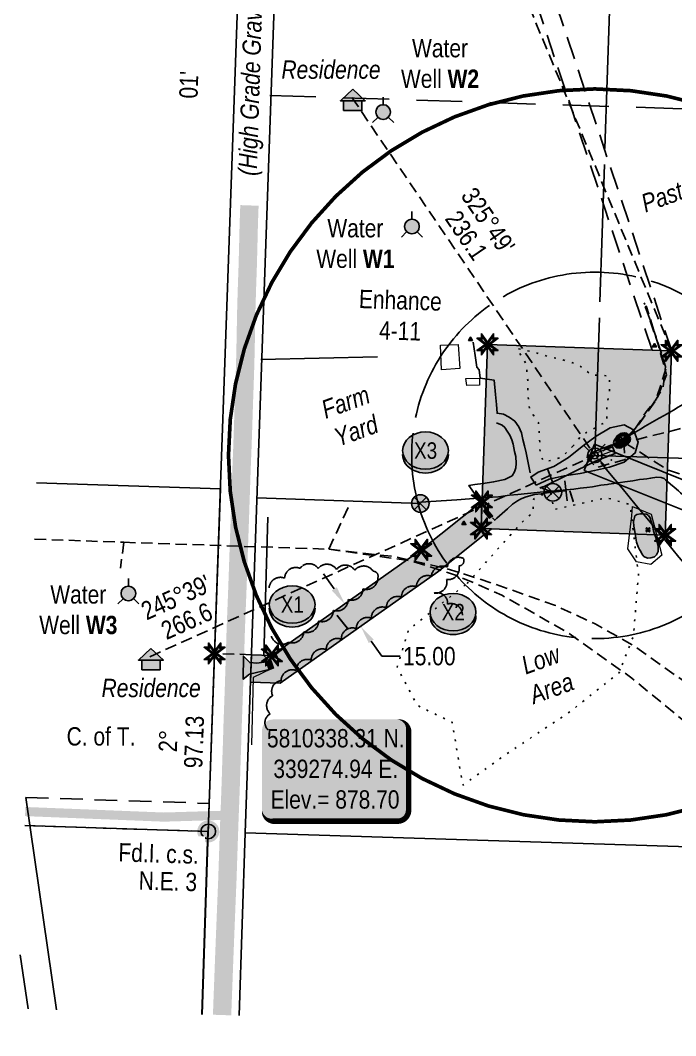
# Model space of a CAD drawing. Extents: x 336647 to 340847, y 5810211 to 5813101.
# Drawn here: x 339172 to 339530, y 5810227 to 5810781 of the extents above; entities that cross this region are included whole.
import ezdxf
from ezdxf.enums import TextEntityAlignment as Align

# ---------------------------------------------------------------- set-up
doc = ezdxf.new("R2010")
doc.units = 0
doc.header["$LTSCALE"] = 5
doc.header["$PDSIZE"] = 0.5
for name, pattern in [('0', [1, 1, 0]), ('foc-ACCESSROAD', [3.75, 2.5, -1.25]), ('foc-BUFFER', [16.75, 15, -1.75]), ('foc-COORDS', [16.75, 15, -1.75]), ('foc-FLOWLINE', [3.75, 2.5, -1.25]), ('foc-LSD', [8, 5, -3]), ('foc-TIELINE', [1.875, 1.25, -0.625]), ('foc-TOPO', [1, 0.2, -0.8]), ('foc-TRAV', [1.875, 1.25, -0.625]), ('UG_PIPE', [1.875, 1.25, -0.625])]:
    doc.linetypes.add(name, pattern=pattern)
doc.layers.get('Defpoints').update_dxf_attribs({"color": 9})
for name, color, linetype in [('AS-CABLE', 224, 'foc-CABLE'), ('AS-FENCE', 48, 'foc-FENCE'), ('AS-PIPE-AG', 44, 'Continuous'), ('AS-PIPE-UG', 44, 'UG_PIPE'), ('AS-POWER', 104, 'foc-POWER'), ('AS-POWER-EXISTING-ANC', 72, 'Continuous'), ('AS-POWER-EXISTING-PP', 72, 'Continuous'), ('AS-RESIDENCE', 14, 'Continuous'), ('AS-ROADS', 254, 'Continuous'), ('AS-SYMBOL', 7, 'Continuous'), ('AS-TELUS', 224, 'foc-TEL'), ('AUX-BUFFER', 7, 'foc-BUFFER'), ('C-AR', 13, 'foc-ACCESSROAD'), ('C-FLOWLINE', 13, 'foc-FLOWLINE'), ('C-RW', 13, 'Continuous'), ('C-WS-S', 13, 'Continuous'), ('DETAIL-T', 7, 'Continuous'), ('L-BD', 7, 'Continuous'), ('L-MON', 1, 'Continuous'), ('L-SEC', 7, 'Continuous'), ('L-SECTION-LSD', 7, 'foc-LSD'), ('L-TIE', 7, 'foc-TIELINE'), ('L-TITLEDB', 4, 'Continuous'), ('L-TITLEDB-T', 4, 'Continuous'), ('locations_5e26a1a6-cc58-4', 7, 'Continuous'), ('P-CROSSINGS', 250, 'Continuous'), ('P-OFFSETS', 7, 'foc-COORDS'), ('P-PROPOSED', 10, 'Continuous'), ('P-PROPOSED-H', 21, 'Continuous'), ('P-TRAV', 4, 'foc-TRAV'), ('P-TXT', 4, 'Continuous'), ('T-BUSH', 110, '0'), ('T-LOW-AREA', 48, 'foc-TOPO'), ('T-TIE', 201, 'foc-TIELINE'), ('T-WATER', 160, 'Continuous'), ('T-WATER-H', 133, 'Continuous')]:
    doc.layers.add(name, color=color, linetype=linetype)
for name, color, linetype, lineweight in [('AS-GENERAL', 48, 'Continuous', 18), ('T-TEXT', 48, 'Continuous', 18), ('T-TIE-T', 201, 'Continuous', 18)]:
    doc.layers.add(name, color=color, linetype=linetype, lineweight=lineweight)
doc.styles.add('80', font='ARIALN.TTF', dxfattribs={"height": 10})
doc.styles.add('80CG', font='ARIALN.TTF', dxfattribs={"height": 10})
doc.styles.add('80L', font='ARIALN.TTF', dxfattribs={"height": 10})
doc.styles.add('80LS', font='ARIALNI.TTF', dxfattribs={"height": 10})
doc.styles.add('Crossing', font='ARIALN.TTF', dxfattribs={"height": 10})
doc.styles.add('foc-LtypeFont', font='ARIALN.TTF', dxfattribs={"height": 7.35})
doc.linetypes.add('foc-CABLE', pattern='A,2,-1,["C",foc-LtypeFont,S=0.2,R=0,X=-0.625,Y=-0.75],-1.24,8', length=12.24)
doc.linetypes.add('foc-FENCE', pattern='A,10,-1,["X",foc-LtypeFont,S=0.2,R=0,X=-0.625,Y=-0.75],-1.24', length=12.24)
doc.linetypes.add('foc-POWER', pattern='A,6,-1,["P",foc-LtypeFont,S=0.2,R=0,X=-0.625,Y=-0.75],-1.24,4', length=12.24)
doc.linetypes.add('foc-TEL', pattern='A,2,-1,["T",foc-LtypeFont,S=0.2,R=0,X=-0.425,Y=-0.75],-1.24,8', length=12.24)
doc.linetypes.add('foc-TEL-NOLINE', pattern='A,0,-2,["T",foc-LtypeFont,S=0.2,R=0,X=-0.425,Y=-0.75],-10.24', length=12.24)
doc.dimstyles.new('CG2011', dxfattribs={"dimscale": 5, "dimtxt": 9, "dimasz": 2, "dimexe": 0.2, "dimexo": 0.0625, "dimgap": 0.5, "dimtad": 0, "dimtih": 1, "dimtoh": 1, "dimzin": 0, "dimdsep": 46, "dimtxsty": '80CG', "dimcen": 0.1, "dimse1": 1, "dimse2": 1, "dimclrd": 256, "dimclrt": 256, "dimaunit": 1, "dimadec": 4, "dimazin": 0, "dimtfac": 0.06, "dimtofl": 0, "dimtmove": 0, "dimatfit": 1, "dimfxl": 0.2, "dimtolj": 1, "dimtzin": 0, "dimlwd": -1, "dimarcsym": 0})
doc.dimstyles.new('Compass 5 000', dxfattribs={"dimscale": 5, "dimtxt": 9, "dimasz": 2, "dimexe": 0.2, "dimexo": 0.0625, "dimgap": 0.5, "dimtad": 0, "dimtih": 1, "dimtoh": 1, "dimzin": 0, "dimdsep": 46, "dimtxsty": '80CG', "dimcen": 0.1, "dimse1": 1, "dimse2": 1, "dimclrd": 256, "dimclrt": 256, "dimaunit": 1, "dimadec": 4, "dimazin": 0, "dimtfac": 0.06, "dimtofl": 0, "dimtmove": 0, "dimatfit": 1, "dimfxl": 0.2, "dimtolj": 1, "dimtzin": 0, "dimlwd": -1, "dimarcsym": 0})

# ---------------------------------------------------------------- blocks, each defined once
blk = doc.blocks.new('GAS')
h = blk.add_hatch(color=255)
h.dxf.hatch_style = 1
edge = h.paths.add_edge_path()
edge.add_arc((0, 0), 0.9, 0, 360)
for p, q in [((-0.81, 0), (-1.62, 0)), ((-0.57, 0.57), (-1.14, 1.14)), ((0, 0.81), (0, 1.62)), ((0.57, 0.57), (1.14, 1.14)), ((1.62, 0), (0.81, 0)), ((-0.57, -0.57), (-1.14, -1.14)), ((0, -0.81), (0, -1.62)), ((1.14, -1.14), (0.57, -0.57))]:
    blk.add_line(p, q)
blk.add_circle((0, 0), 0.8)
blk = doc.blocks.new('fdia')
at = {"color": 255, "const_width": 1}
blk.add_lwpolyline([(-0.5, 0, 1), (0.5, 0, 1)], format="xyb", close=True, dxfattribs=at)
blk = doc.blocks.new('Fdiaa')
blk.add_blockref('fdia', (0, 0))
blk = doc.blocks.new('fdib')
at = {"color": 1, "const_width": 1.6}
blk.add_lwpolyline([(-0.4, 0, 1), (0.4, 0, 1)], format="xyb", close=True, dxfattribs=at)
at = {"color": 1}
blk.add_circle((0, 0), 0.8, dxfattribs=at)
blk = doc.blocks.new('Fdibb')
blk.add_blockref('fdib', (0, 0))
blk = doc.blocks.new('fdicc')
for name in ['Fdibb', 'Fdiaa']:
    blk.add_blockref(name, (0, 0))
blk = doc.blocks.new('FDI')
blk.add_blockref('fdicc', (0, 0))
blk = doc.blocks.new('TRIA')
blk.add_hatch(color=255).paths.add_polyline_path([(-0.04, 1.52), (-1.47, -0.87), (1.39, -0.87)])
blk = doc.blocks.new('TRIAA')
blk.add_blockref('TRIA', (0, 0))
blk = doc.blocks.new('TRIB')
at = {"color": 1}
blk.add_lwpolyline([(-1.12, -0.67), (-0.04, 1.13), (1.04, -0.67)], close=True, dxfattribs=at)
blk = doc.blocks.new('TRIBB')
blk.add_blockref('TRIB', (0, 0))
blk = doc.blocks.new('TRICC')
for name in ['TRIAA', 'TRIBB']:
    blk.add_blockref(name, (0, 0))
blk = doc.blocks.new('plspike')
blk.add_blockref('TRICC', (0, 0))
blk = doc.blocks.new('RISER')
h = blk.add_hatch(color=255)
h.dxf.hatch_style = 1
edge = h.paths.add_edge_path()
edge.add_arc((0, 0), 0.7, 0, 360)
blk.add_hatch(color=48).paths.add_polyline_path([(0.58, -0.15), (-0.58, -0.15, 0.774597)])
at = {"color": 48}
blk.add_line((-0.58, -0.15), (0.58, -0.15), dxfattribs=at)
blk.add_circle((0, 0), 0.6, dxfattribs=at)
blk = doc.blocks.new('POWERPOLE')
h = blk.add_hatch(color=255)
edge = h.paths.add_edge_path()
edge.add_arc((0, 0), 0.96, 0, 360)
at = {"linetype": 'Continuous'}
for p, q in [((0.68, -0.68), (-0.68, 0.68)), ((-0.68, -0.68), (0.68, 0.68))]:
    blk.add_line(p, q, dxfattribs=at)
blk.add_circle((0, 0), 0.96, dxfattribs=at)
blk = doc.blocks.new('res_occ')
for points in [[(0.1, 0.89), (-1.26, -0.37), (1.46, -0.37)], [(-0.9, -1.43), (1.1, -1.43), (1.1, -0.37), (-0.9, -0.37)]]:
    blk.add_hatch(color=14).paths.add_polyline_path(points)
at = {"color": 14}
for points in [[(0.1, 0.89), (-1.26, -0.37), (1.46, -0.37)], [(-0.9, -1.43), (1.1, -1.43), (1.1, -0.37), (-0.9, -0.37)]]:
    blk.add_lwpolyline(points, close=True, dxfattribs=at)
blk = doc.blocks.new('WC')
at = {"layer": 'L-MON'}
h = blk.add_hatch(color=255, dxfattribs=at)
h.dxf.hatch_style = 1
edge = h.paths.add_edge_path()
edge.add_arc((0, 0), 0.9, 0, 360)
at = {"layer": 'L-MON', "color": 240, "flags": 128}
for points in [[(-0.62, 0.5), (-1.23, 1.12)], [(0.52, 0.61), (1.13, 1.21)], [(-1.18, -1.18), (-0.56, -0.57)], [(1.16, -1.18), (0.56, -0.57)]]:
    blk.add_lwpolyline(points, dxfattribs=at)
at = {"layer": 'L-MON', "color": 240}
for radius in [0.8, 0.373]:
    blk.add_circle((0, 0), radius, dxfattribs=at)
blk = doc.blocks.new('TEMP')
h = blk.add_hatch(color=255)
h.dxf.hatch_style = 1
h.paths.add_polyline_path([(0, 0.25), (-0.67, 1.15), (-0.67, 0.67), (-1.15, 0.67), (-0.25, 0), (-1.15, -0.67), (-0.67, -0.67), (-0.67, -1.15), (0, -0.25), (0.67, -1.15), (0.67, -0.67), (1.15, -0.67), (0.25, 0), (1.15, 0.67), (0.67, 0.67), (0.67, 1.15)])
h.paths.add_polyline_path([(0.57, 0.85), (0.57, 0.57), (0.85, 0.57), (0.08, 0), (0.85, -0.57), (0.57, -0.57), (0.57, -0.85), (0, -0.08), (-0.57, -0.85), (-0.57, -0.57), (-0.85, -0.57), (-0.08, 0), (-0.85, 0.57), (-0.57, 0.57), (-0.57, 0.85), (0, 0.08)], flags=16)
h = blk.add_hatch(color=1)
h.dxf.hatch_style = 1
h.paths.add_polyline_path([(0, 0.08), (-0.57, 0.85), (-0.57, 0.57), (-0.85, 0.57), (-0.08, 0), (-0.85, -0.57), (-0.57, -0.57), (-0.57, -0.85), (0, -0.08), (0.57, -0.85), (0.57, -0.57), (0.85, -0.57), (0.08, 0), (0.85, 0.57), (0.57, 0.57), (0.57, 0.85)])
at = {"color": 1}
for p, q in [((-0.08, 0), (0.08, 0)), ((0, 0.08), (0, -0.08))]:
    blk.add_line(p, q, dxfattribs=at)
at = {"color": 255, "flags": 128}
blk.add_lwpolyline([(-0.25, 0), (-1.15, 0.67), (-0.67, 0.67), (-0.67, 1.15), (0, 0.25), (0.67, 1.15), (0.67, 0.67), (1.15, 0.67), (0.25, 0), (1.15, -0.67), (0.67, -0.67), (0.67, -1.15), (0, -0.25), (-0.67, -1.15), (-0.67, -0.67), (-1.15, -0.67)], close=True, dxfattribs=at)
at = {"color": 1, "flags": 128}
blk.add_lwpolyline([(-0.08, 0), (-0.85, 0.57), (-0.57, 0.57), (-0.57, 0.85), (0, 0.08), (0.57, 0.85), (0.57, 0.57), (0.85, 0.57), (0.08, 0), (0.85, -0.57), (0.57, -0.57), (0.57, -0.85), (0, -0.08), (-0.57, -0.85), (-0.57, -0.57), (-0.85, -0.57)], close=True, dxfattribs=at)
blk = doc.blocks.new('*D603')
at = {"layer": 'Defpoints', "color": 0, "transparency": 16777216}
for p in [(339485.93, 5810543.55), (340111.48, 5810522.56), (340111.48, 5810522.56)]:
    blk.add_point(p, dxfattribs=at)
at = {"layer": 'P-OFFSETS', "transparency": 16777216}
for p, q in [((339485.93, 5810543.55), (339898.72, 5810529.7)), ((340101.48, 5810522.9), (339994.17, 5810526.5))]:
    blk.add_line(p, q, dxfattribs=at)
blk.add_solid([(340101.54, 5810524.56), (340101.43, 5810521.23), (340111.48, 5810522.56)], dxfattribs=at)
at = {"layer": 'P-OFFSETS', "transparency": 16777216, "insert": (339946.45, 5810528.1), "char_height": 10, "attachment_point": 5, "style": '80CG'}
blk.add_mtext('\\A1;{\\H1.2x;625.9 W. calc.}', dxfattribs=at)
blk = doc.blocks.new('_None')
blk = doc.blocks.new('*D604')
at = {"layer": 'Defpoints', "color": 0, "transparency": 16777216}
for p in [(339505.48, 5811136.47), (339505.48, 5811136.47), (339485.93, 5810543.55)]:
    blk.add_point(p, dxfattribs=at)
at = {"layer": 'P-OFFSETS', "transparency": 16777216}
for p, q in [((339505.15, 5811126.48), (339499.49, 5810954.88)), ((339485.93, 5810543.55), (339496.47, 5810863.29))]:
    blk.add_line(p, q, dxfattribs=at)
blk.add_solid([(339503.48, 5811126.53), (339506.82, 5811126.42), (339505.48, 5811136.47)], dxfattribs=at)
at = {"layer": 'P-OFFSETS', "transparency": 16777216, "insert": (339497.98, 5810909.09), "char_height": 10, "attachment_point": 5, "rotation": 90, "style": '80CG'}
blk.add_mtext('\\A1;{\\H1.2x;593.2 S. calc.}', dxfattribs=at)
blk = doc.blocks.new('WAT')
h = blk.add_hatch(color=255)
h.dxf.hatch_style = 1
edge = h.paths.add_edge_path()
edge.add_arc((0, 0), 0.9, 0, 360)
at = {"color": 170}
for p, q in [((0, 0.82), (0, 1.63)), ((-0.58, -0.58), (-1.15, -1.15)), ((0.58, -0.58), (1.15, -1.15))]:
    blk.add_line(p, q, dxfattribs=at)
blk.add_circle((0, 0), 0.8, dxfattribs=at)
blk = doc.blocks.new('*U614')
at = {"color": 72}
blk.add_line((0.12, -1.09), (-0.12, 1.09), dxfattribs=at)
at = {"layer": 'AS-SYMBOL', "color": 72, "flags": 128}
blk.add_lwpolyline([(-1.43, -0.15), (0, 0)], dxfattribs=at)
blk = doc.blocks.new('*U605')
h = blk.add_hatch(color=254)
edge = h.paths.add_edge_path()
edge.add_line((-34, -28.5), (34, -28.5))
edge.add_arc((34, -22.5), 6, 270, 360)
edge.add_line((40, -22.5), (40, 21))
edge.add_arc((34, 21), 6, 0, 90)
edge.add_line((34, 27), (-34, 27))
edge.add_arc((-34, 21), 6, 90, 180)
edge.add_line((-40, 21), (-40, -22.5))
edge.add_arc((-34, -22.5), 6, 180, 270)
at = {"color": 1, "flags": 128}
blk.add_lwpolyline([(-34, -28.5, 3, 3, 0), (34, -28.5, 3, 3, 0.414214), (40, -22.5, 3, 3, 0), (40, 21, 3, 0, 0.414214), (34, 27, 0, 0, 0), (-34, 27, 0, 0, 0.414214), (-40, 21, 0, 0, 0), (-40, -22.5, 0, 3, 0.414214)], format="xyseb", close=True, dxfattribs=at)
blk.add_lwpolyline([(-32.46, -17.05, 0, 10, 0), (0, 0, 5, 5, 0)], format="xyseb", dxfattribs=at)
at = {"color": 1, "style": '80'}
blk.add_attdef('ENTER_TEXT_001', (-35.99, -5), '', height=10, dxfattribs=at)
blk = doc.blocks.new('xing2')
h = blk.add_hatch(color=50)
h.dxf.hatch_style = 1
edge = h.paths.add_edge_path()
edge.add_ellipse((0, 0), major_axis=(-12.5, 0), ratio=0.816297, start_angle=0, end_angle=360)
h = blk.add_hatch(color=250)
h.dxf.hatch_style = 1
edge = h.paths.add_edge_path()
edge.add_ellipse((0, -2.05), major_axis=(-12.5, 0), ratio=0.816297, start_angle=0, end_angle=180)
edge.add_line((12.5, -2.05), (12.5, 0))
edge.add_ellipse((0, 0), major_axis=(-12.5, 0), ratio=0.816297, start_angle=0, end_angle=180, ccw=False)
edge.add_line((-12.5, 0), (-12.5, -2.05))
at = {"color": 250}
blk.add_ellipse((0, 0), major_axis=(-12.5, 0), ratio=0.816297, dxfattribs=at)
blk.add_ellipse((0, -2.05), major_axis=(-12.5, 0), ratio=0.816297, start_param=0, end_param=3.141593, dxfattribs=at)
at = {"color": 250, "style": 'Crossing'}
blk.add_attdef('CROSSING', text='', height=9, dxfattribs=at).set_placement((0.09, 0.02), align=Align.MIDDLE_CENTER)
at = {"color": 250, "style": 'Crossing', "flags": 1}
for tag, p in [('OWNER', (0.09, -12.49)), ('DESCRIPTION', (0.09, -25.77)), ('LOCATION', (0.09, -39.3)), ('DWG_REF', (0.09, -52.84))]:
    blk.add_attdef(tag, text='', height=9, dxfattribs=at).set_placement(p, align=Align.MIDDLE_CENTER)
blk = doc.blocks.new('*D710')
at = {"layer": 'Defpoints', "color": 0, "transparency": 16777216}
for p in [(339347.75, 5810461.28), (339358.12, 5810450.25), (339356.41, 5810449.04)]:
    blk.add_point(p, dxfattribs=at)
at = {"layer": 'P-TXT', "transparency": 16777216}
for p, q in [((339343.68, 5810470.66), (339337.91, 5810478.82)), ((339363.89, 5810442.08), (339369.67, 5810433.92)), ((339369.67, 5810433.92), (339379.67, 5810433.92))]:
    blk.add_line(p, q, dxfattribs=at)
for points in [[(339345.05, 5810471.62), (339342.32, 5810469.7), (339349.46, 5810462.49)], [(339365.25, 5810443.05), (339362.53, 5810441.12), (339358.12, 5810450.25)]]:
    blk.add_solid(points, dxfattribs=at)
at = {"layer": 'P-TXT', "transparency": 16777216, "insert": (339395.6, 5810433.92), "char_height": 10, "attachment_point": 5, "style": '80CG'}
blk.add_mtext('\\A1;15.00', dxfattribs=at)

msp = doc.modelspace()

# ---------------------------------------------------------------- hatches: boundary and pattern name
at = {"layer": 'AS-ROADS'}
h = msp.add_hatch(color=256, dxfattribs=at)
h.dxf.hatch_style = 1
h.paths.add_polyline_path([(339453.805, 5810527.331), (339461.077, 5810530.531), (339469.191, 5810532.331), (339477.984, 5810533.694), (339485.802, 5810535.264), (339493.848, 5810537.11), (339501.838, 5810539.865), (339507.862, 5810544.846), (339509.621, 5810550.739), (339507.023, 5810557.411), (339501.997, 5810560.127), (339494.357, 5810558.541), (339486.579, 5810553.988), (339478.998, 5810548.304), (339471.599, 5810542.397), (339463.568, 5810537.443), (339454.988, 5810534.295), (339450.976, 5810531.686)])
h = msp.add_hatch(color=256, dxfattribs=at)
h.dxf.hatch_style = 1
h.paths.add_polyline_path([(339306.757, 5810430.898), (339301.37, 5810430.132), (339297.591, 5810430.446), (339294.103, 5810434.058), (339294.022, 5810421.387), (339297.495, 5810424.174), (339308.135, 5810426.643)])
at = {"layer": 'P-PROPOSED-H'}
h = msp.add_hatch(color=256, dxfattribs=at)
h.dxf.hatch_style = 1
h.paths.add_polyline_path([(339527.833, 5810600.583), (339427.338, 5810604.13), (339423.791, 5810503.635), (339524.286, 5810500.088)])
h = msp.add_hatch(color=256, dxfattribs=at)
h.dxf.hatch_style = 1
h.paths.add_polyline_path([(339297.942, 5810419.781), (339298.471, 5810434.768), (339309.694, 5810434.372), (339391.153, 5810491.979), (339424.311, 5810518.392), (339423.791, 5810503.635), (339429.598, 5810503.43), (339400.162, 5810479.982), (339314.222, 5810419.206)])
at = {"layer": 'T-WATER-H'}
h = msp.add_hatch(color=256, dxfattribs=at)
h.dxf.hatch_style = 1
h.paths.add_polyline_path([(339508.747, 5810511.274), (339510.843, 5810511.582), (339512.481, 5810511.66), (339514.042, 5810511.504), (339515.212, 5810510.724), (339516.07, 5810509.399), (339516.694, 5810507.528), (339517.396, 5810505.189), (339517.904, 5810502.45), (339518.419, 5810500.617), (339519.145, 5810498.765), (339519.814, 5810496.692), (339520.438, 5810493.73), (339520.551, 5810491.049), (339519.58, 5810489.286), (339518.411, 5810488.238), (339516.454, 5810487.627), (339514.589, 5810487.444), (339512.663, 5810488.391), (339511.592, 5810489.885), (339510.948, 5810491.142), (339510.219, 5810492.249), (339509.595, 5810493.574), (339508.737, 5810496.146), (339508.372, 5810498.411), (339507.85, 5810500.924), (339507.411, 5810503.942), (339507.177, 5810504.956), (339507.021, 5810507.372), (339507.489, 5810509.633), (339507.809, 5810510.487)])

# ---------------------------------------------------------------- linework, layer by layer
at = {"layer": 'AS-CABLE', "flags": 128}
for points in [[(339457.943, 5810526.46), (339485.608, 5810539.974), (339494.299, 5810543.643)], [(339462.94, 5810523.39), (339456.947, 5810525.736)]]:
    msp.add_lwpolyline(points, dxfattribs=at)
at = {"layer": 'AS-CABLE', "const_width": 1, "flags": 128}
msp.add_lwpolyline([(339457.963, 5810526.461), (339455.817, 5810525.72)], dxfattribs=at)
at = {"layer": 'AS-FENCE', "flags": 128}
for points in [[(339442.286, 5810562.175), (339439.186, 5810564.379), (339436.004, 5810565.947), (339432.592, 5810566.486), (339432.313, 5810571.391), (339431.626, 5810576.799), (339430.983, 5810584.493), (339423.282, 5810585.644), (339422.734, 5810590.256), (339421.456, 5810591.589), (339420.57, 5810598.055), (339419.42, 5810605.31)], [(339432.287, 5810561.269), (339435.397, 5810560.045), (339436.857, 5810558.727), (339438.082, 5810556.797), (339439.495, 5810554.584), (339440.579, 5810551.994), (339441.38, 5810549.64), (339442.133, 5810545.716), (339442.721, 5810543.012), (339442.927, 5810539.103), (339442.869, 5810536.713), (339441.991, 5810534.557), (339440.767, 5810532.345), (339436.856, 5810530.367), (339430.607, 5810529.059), (339424.904, 5810528.202), (339420.472, 5810527.612), (339417.163, 5810527.139), (339425.971, 5810514.588)], [(339450.564, 5810534.092), (339449.914, 5810537.721), (339449.146, 5810541.315), (339448.381, 5810544.906), (339447.477, 5810548.675), (339446.7, 5810552.254), (339445.875, 5810555.766), (339444.493, 5810559.193), (339442.286, 5810562.175)], [(339485.665, 5810540.115), (339497.067, 5810544.632), (339495.265, 5810549.312), (339483.829, 5810544.857)], [(339501.953, 5810551.414), (339497.978, 5810549.519), (339499.104, 5810551.717), (339502.913, 5810553.682), (339501.953, 5810551.414)], [(339430.121, 5810509.504), (339431.255, 5810508.112), (339432.495, 5810509.235), (339435.375, 5810511.801), (339438.216, 5810514.372), (339440.901, 5810516.905), (339443.654, 5810518.663), (339444.996, 5810519.404), (339446.073, 5810520.041), (339448.468, 5810521.001), (339452.925, 5810522.112), (339456.556, 5810522.579), (339460.935, 5810523.356), (339464.932, 5810524.349), (339468.693, 5810524.499), (339474.394, 5810525.134), (339477.869, 5810525.67), (339481.493, 5810526.062), (339484.686, 5810526.434), (339489.192, 5810527.291), (339492.744, 5810527.718), (339493.566, 5810527.809), (339497.602, 5810528.4), (339502.293, 5810529.014), (339506.707, 5810529.658), (339510.369, 5810530.417), (339512.429, 5810530.608), (339514.242, 5810530.82), (339516.337, 5810531.06), (339519.7, 5810531.633), (339522.2, 5810531.465), (339523.715, 5810530.917), (339524.507, 5810530.222), (339527.237, 5810527.869), (339529.134, 5810526.207), (339531.56, 5810524.22), (339532.714, 5810523.177), (339535.968, 5810520.367), (339539.713, 5810516.8), (339542.01, 5810514.821), (339542.638, 5810514.359), (339545.855, 5810511.628), (339549.522, 5810508.314), (339552.88, 5810505.45), (339556.753, 5810502.146), (339559.806, 5810499.448), (339562.524, 5810497.278), (339563.567, 5810496.484), (339564.832, 5810495.485), (339568.402, 5810491.935), (339571.483, 5810489.066), (339574.02, 5810487.07), (339576.673, 5810484.71)], [(339308.127, 5810431.428), (339305.205, 5810434.358), (339307.445, 5810509.772)]]:
    msp.add_lwpolyline(points, dxfattribs=at)
at = {"layer": 'AS-GENERAL'}
for p, q in [((339425.305, 5810513.253), (339428.526, 5810509.325)), ((339425.453, 5810513.466), (339428.743, 5810509.454)), ((339425.602, 5810513.678), (339428.96, 5810509.584)), ((339425.751, 5810513.891), (339429.177, 5810509.713)), ((339425.9, 5810514.104), (339429.394, 5810509.843)), ((339426.048, 5810514.317), (339429.611, 5810509.972)), ((339426.197, 5810514.53), (339429.828, 5810510.102)), ((339426.346, 5810514.743), (339430.045, 5810510.232)), ((339307.093, 5810431.118), (339308.554, 5810426.685)), ((339307.378, 5810431.212), (339308.839, 5810426.779)), ((339307.663, 5810431.306), (339309.124, 5810426.873)), ((339307.948, 5810431.399), (339309.409, 5810426.966)), ((339308.232, 5810431.493), (339309.693, 5810427.06)), ((339308.517, 5810431.587), (339309.978, 5810427.154)), ((339308.802, 5810431.681), (339310.263, 5810427.248))]:
    msp.add_line(p, q, dxfattribs=at)
at = {"layer": 'AS-GENERAL', "flags": 128}
for points in [[(339401.597, 5810603.609), (339411.352, 5810604.039), (339412.261, 5810590.868), (339402.301, 5810590.235)], [(339415.579, 5810585.572), (339422.902, 5810585.655), (339422.994, 5810581.858), (339416.118, 5810581.635)], [(339487.047, 5810542.875), (339489.17, 5810543.646), (339489.929, 5810541.947), (339487.878, 5810541.026)], [(339487.055, 5810544.86), (339487.673, 5810543.189), (339496.379, 5810546.44), (339495.714, 5810548.108)], [(339430.218, 5810510.335), (339426.513, 5810514.982), (339425.156, 5810513.04), (339428.309, 5810509.195)], [(339306.808, 5810431.024), (339309.087, 5810431.775), (339310.548, 5810427.342), (339308.269, 5810426.591)]]:
    msp.add_lwpolyline(points, close=True, dxfattribs=at)
at = {"layer": 'AS-GENERAL', "const_width": 1, "flags": 128}
for points in [[(339463.219, 5810527.976), (339459.996, 5810536.457)], [(339474.18, 5810518.118), (339472.286, 5810524.211)], [(339345.129, 5810456.355), (339351.286, 5810448.685)]]:
    msp.add_lwpolyline(points, dxfattribs=at)
at = {"layer": 'AS-GENERAL', "flags": 128}
for points in [[(339506.466, 5810515.662), (339516.671, 5810511.417), (339522.527, 5810489.1), (339516.531, 5810484.022), (339508.705, 5810485.397), (339503.883, 5810492.576), (339506.078, 5810510.475), (339506.466, 5810515.662)], [(339309.348, 5810427.004), (339299.425, 5810422.378), (339298.555, 5810385.599)]]:
    msp.add_lwpolyline(points, dxfattribs=at)
at = {"layer": 'AS-PIPE-AG', "flags": 128}
for points in [[(339499.931, 5810551.169), (339500.431, 5810551.643)], [(339501.145, 5810551.441), (339500.919, 5810551.276), (339500.295, 5810552.099)], [(339500.523, 5810551.68), (339501.228, 5810552.308)], [(339501.027, 5810552.646), (339501.678, 5810551.86), (339501.908, 5810552.043)], [(339501.273, 5810552.309), (339501.955, 5810552.896)]]:
    msp.add_lwpolyline(points, dxfattribs=at)
at = {"layer": 'AS-PIPE-UG'}
for p, q in [((339340.74, 5810492.34), (339351.614, 5810515.879)), ((339228.914, 5810496.117), (339226.969, 5810481.961)), ((339228.914, 5810496.117), (339340.74, 5810492.34))]:
    msp.add_line(p, q, dxfattribs=at)
at = {"layer": 'AS-PIPE-UG', "flags": 128}
for points in [[(339501.158, 5810550.78), (339503.818, 5810553.239), (339508.174, 5810558.347), (339514.384, 5810567.974), (339518.788, 5810573.386), (339523.162, 5810580.522), (339524.541, 5810592.128), (339519.347, 5810608.063), (339512.774, 5810626.767)], [(339503.311, 5810553.543), (339509.588, 5810560.111), (339519.416, 5810574.138), (339524.735, 5810590.757), (339521.485, 5810600.755), (339513.978, 5810625.057)], [(339503.737, 5810552.736), (339510.463, 5810561.224), (339520.004, 5810574.871), (339525.053, 5810587.499), (339520.048, 5810605.386), (339513.472, 5810624.837), (339513.475, 5810624.838)], [(339499.326, 5810549.744), (339532.105, 5810558.056), (339546.161, 5810563.06), (339556.545, 5810578.371)], [(339484.944, 5810543.634), (339483.587, 5810540.393), (339486.542, 5810536.851), (339502.422, 5810541.309), (339502.43, 5810541.301), (339501.757, 5810551.246)], [(339576.791, 5810519.578), (339526.589, 5810535.212), (339501.273, 5810550.949)], [(339180.136, 5810497.85), (339228.914, 5810496.117)], [(339340.74, 5810492.34), (339385.835, 5810485.946), (339411.536, 5810477.581), (339435.145, 5810467.246), (339471.177, 5810446.905), (339506.056, 5810422.028), (339536.854, 5810396.762), (339566.844, 5810361.369), (339588.639, 5810324.186), (339603.392, 5810289.746), (339606.03, 5810227.875)], [(339340.74, 5810492.34), (339376.745, 5810488.242), (339405.048, 5810481.831), (339429.24, 5810474.018), (339463.986, 5810461.835), (339486.069, 5810451.545), (339507.09, 5810439.763), (339541.398, 5810415.438), (339576.117, 5810382.418), (339591.715, 5810368.959), (339616.021, 5810339.751), (339629.682, 5810318.417), (339637.872, 5810285.693), (339637.713, 5810226.871)]]:
    msp.add_lwpolyline(points, dxfattribs=at)
at = {"layer": 'AS-POWER'}
msp.add_line((339301.496, 5810520.401), (339390.692, 5810517.253), dxfattribs=at)
at = {"layer": 'AS-POWER', "flags": 128}
for points in [[(339303.662, 5810595.865), (339367.239, 5810597.342)], [(339390.679, 5810518.001), (339410.535, 5810519.282), (339426.809, 5810520.549), (339433.364, 5810520.94), (339439.428, 5810521.853), (339443.927, 5810522.143), (339463.249, 5810524.103)]]:
    msp.add_lwpolyline(points, dxfattribs=at)
at = {"layer": 'AS-ROADS', "flags": 128}
for points, const_width in [([(339297.41, 5810679.934), (339297.042, 5810669.666), (339296.774, 5810658.408), (339296.474, 5810646.982), (339296.073, 5810635.592), (339295.739, 5810624.811), (339295.506, 5810613.271), (339295.318, 5810603.206), (339295.069, 5810592.717), (339294.71, 5810581.883), (339294.32, 5810570.785), (339293.959, 5810559.383), (339293.558, 5810547.765), (339293.084, 5810535.914), (339292.682, 5810523.852), (339292.266, 5810511.599), (339291.824, 5810499.175), (339291.473, 5810489.134), (339291.124, 5810479.079), (339290.757, 5810468.963), (339290.354, 5810458.844), (339289.951, 5810448.747), (339289.649, 5810438.645), (339289.334, 5810428.442), (339289.01, 5810418.294), (339288.649, 5810408.063), (339288.266, 5810397.863), (339287.967, 5810387.543), (339287.604, 5810377.189), (339287.292, 5810366.765), (339286.919, 5810356.181), (339286.498, 5810345.566), (339286.122, 5810334.747), (339285.749, 5810323.681), (339285.382, 5810312.498), (339284.916, 5810301.22), (339284.464, 5810289.936), (339284.012, 5810278.607), (339283.56, 5810267.177), (339283.139, 5810255.734), (339282.7, 5810244.274), (339282.485, 5810238.138)], 9.998), ([(339453.597, 5810530.094), (339444.741, 5810525.181), (339436.581, 5810519.232), (339429.116, 5810512.542), (339421.524, 5810505.821), (339413.811, 5810499.063), (339405.522, 5810492.544), (339397.515, 5810486.281), (339389.076, 5810479.706), (339380.662, 5810473.524), (339372.366, 5810467.897), (339363.51, 5810462.084), (339354.77, 5810456.485), (339346.059, 5810450.564), (339327.131, 5810437.706), (339318.307, 5810432.654), (339306.993, 5810428.844)], 4.999), ([(339283.376, 5810347.135), (339250.733, 5810346.16), (339175.033, 5810349.181)], 4.999)]:
    msp.add_lwpolyline(points, dxfattribs=dict(at, const_width=const_width))
for points in [[(339453.805, 5810527.331), (339461.077, 5810530.531), (339469.191, 5810532.331), (339477.984, 5810533.694), (339485.802, 5810535.264), (339493.848, 5810537.11), (339501.838, 5810539.865), (339507.862, 5810544.846), (339509.621, 5810550.739), (339507.023, 5810557.411), (339501.997, 5810560.127), (339494.357, 5810558.541), (339486.579, 5810553.988), (339478.998, 5810548.304), (339471.599, 5810542.397), (339463.568, 5810537.443), (339454.988, 5810534.295), (339450.976, 5810531.686), (339453.805, 5810527.331)], [(339306.757, 5810430.898), (339301.37, 5810430.132), (339297.591, 5810430.446), (339294.103, 5810434.058), (339294.022, 5810421.387), (339297.495, 5810424.174), (339308.135, 5810426.643), (339306.757, 5810430.898)]]:
    msp.add_lwpolyline(points, dxfattribs=at)
at = {"layer": 'AS-TELUS', "linetype": 'foc-TEL-NOLINE', "flags": 128}
msp.add_lwpolyline([(339271.5, 5810238.487), (339274.7, 5810338.41)], dxfattribs=at)
at = {"layer": 'AUX-BUFFER', "color": 251, "linetype": 'foc-BUFFER', "const_width": 2, "flags": 128}
msp.add_lwpolyline([(339285.97, 5810543.55, 1), (339685.882, 5810543.55, 1)], format="xyb", close=True, dxfattribs=at)
at = {"layer": 'AUX-BUFFER', "color": 251, "linetype": 'foc-BUFFER'}
msp.add_circle((339485.926, 5810543.55), 99.978, dxfattribs=at)
at = {"layer": 'C-AR', "flags": 128}
msp.add_lwpolyline([(339175.297, 5810356.868), (339275.482, 5810353.634), (339274.941, 5810338.311), (339174.769, 5810341.498)], dxfattribs=at)
at = {"layer": 'C-FLOWLINE'}
for points in [[(339528.128, 5810599.806), (339344.902, 5811149.415), (339327.238, 5811156.276)], [(339517.141, 5810600.961), (339336.855, 5811141.751), (339323.596, 5811146.901)]]:
    msp.add_lwpolyline(points, dxfattribs=at)
at = {"layer": 'C-RW', "flags": 128}
for points in [[(340209.104, 5810444.696), (339570.185, 5810499.225), (339480.099, 5810535.354), (339485.717, 5810549.615), (339573.713, 5810514.232), (340209.64, 5810459.979)], [(339192.067, 5810241.006), (339175.294, 5810356.807)], [(339172.346, 5810270.915), (339176.606, 5810241.497)]]:
    msp.add_lwpolyline(points, dxfattribs=at)
at = {"layer": 'C-WS-S'}
msp.add_line((339274.941, 5810338.311), (339174.769, 5810341.498), dxfattribs=at)
at = {"layer": 'L-SEC'}
for p, q in [((339274.941, 5810338.311), (339303.349, 5811143.183)), ((339295.044, 5810337.601), (339323.452, 5811142.473)), ((339274.941, 5810338.311), (339174.769, 5810341.497)), ((340104.417, 5810312.095), (339295.044, 5810337.601))]:
    msp.add_line(p, q, dxfattribs=at)
for points in [[(339271.683, 5810238.481), (339274.941, 5810338.311)], [(339291.788, 5810237.843), (339295.044, 5810337.602)]]:
    msp.add_lwpolyline(points, dxfattribs=at)
at = {"layer": 'L-SECTION-LSD'}
msp.add_line((339308.607, 5810739.948), (340117.895, 5810713.856), dxfattribs=at)
at = {"layer": 'L-TIE'}
msp.add_line((339527.833, 5810600.583), (339303.349, 5811143.183), dxfattribs=at)
at = {"layer": 'L-TITLEDB', "flags": 128}
msp.add_lwpolyline([(339181.191, 5810528.577), (339281.537, 5810525.203), (339274.941, 5810338.311), (339174.774, 5810341.639)], dxfattribs=at)
at = {"layer": 'locations_5e26a1a6-cc58-4'}
msp.add_point((339494.964, 5810541.048), dxfattribs=at)
msp.add_point((339494.964, 5810541.048), dxfattribs=at)
at = {"layer": 'P-PROPOSED', "flags": 128}
msp.add_lwpolyline([(339527.833, 5810600.583), (339427.338, 5810604.13), (339423.791, 5810503.635), (339524.286, 5810500.088)], close=True, dxfattribs=at)
msp.add_lwpolyline([(339297.942, 5810419.781), (339298.471, 5810434.768), (339309.694, 5810434.372), (339391.153, 5810491.979), (339424.311, 5810518.392), (339423.791, 5810503.635), (339429.598, 5810503.43), (339400.162, 5810479.982), (339314.222, 5810419.206), (339297.942, 5810419.781)], dxfattribs=at)
at = {"layer": 'P-TRAV'}
msp.add_line((339298.471, 5810434.768), (339278.37, 5810435.478), dxfattribs=at)
at = {"layer": 'T-BUSH', "flags": 128}
for points in [[(339413.605, 5810456.43, 0.5205671), (339405.565, 5810462.372, 0.5205671), (339398.307, 5810468.39, 0.5205671), (339405.038, 5810475.783, 0.5205671), (339411.769, 5810483.175, 0.5205671), (339414.225, 5810487.253, 0.5205671), (339405.388, 5810482.578, 0.5205671), (339396.729, 5810477.609, 0.5205671), (339388.528, 5810471.891, 0.5205671), (339380.326, 5810466.174, 0.5205671), (339372.124, 5810460.457, 0.5205671), (339363.922, 5810454.74, 0.5205671), (339355.721, 5810449.022, 0.5205671), (339347.519, 5810443.305, 0.5205671), (339339.317, 5810437.588, 0.5205671), (339331.116, 5810431.87, 0.5205671), (339322.914, 5810426.153, 0.5205671), (339314.654, 5810420.539, 0.5205671), (339310.073, 5810412.416, 0.5205671), (339308.762, 5810402.504, 0.5205671), (339307.605, 5810393.753, 0.5205671)], [(339308.171, 5810471.175, -0.5205671), (339316.602, 5810476.547, -0.5205671), (339325.034, 5810481.92, -0.5205671), (339334.917, 5810481.813, -0.5205671), (339344.902, 5810481.319, -0.5205671), (339354.888, 5810480.825, -0.5205671), (339364.874, 5810480.331, -0.5205671), (339367.467, 5810476.601, -0.5205671), (339359.375, 5810470.728, -0.5205671), (339351.284, 5810464.856, -0.5205671), (339343.193, 5810458.983, -0.5205671), (339335.102, 5810453.11, -0.5205671), (339327.011, 5810447.238, -0.5205671), (339318.785, 5810441.613, -0.5205671), (339309.416, 5810444.894, -0.5205671)]]:
    msp.add_lwpolyline(points, format="xyb", dxfattribs=at)
at = {"layer": 'T-LOW-AREA', "flags": 128}
for points in [[(339473.943, 5810548.562), (339478.859, 5810554.705), (339485.835, 5810558.447), (339492.572, 5810562.244), (339492.421, 5810570.773), (339494.005, 5810579.541), (339493.822, 5810586.935), (339484.19, 5810587.389), (339476.607, 5810593.229), (339469.021, 5810595.484), (339460.094, 5810597.549), (339452.32, 5810600.068), (339443.38, 5810601.8), (339448.502, 5810593.315), (339449.299, 5810584.668), (339449.443, 5810576.628), (339450.345, 5810568.39), (339455.142, 5810561.508), (339455.72, 5810553.577), (339456.106, 5810543.197), (339458.433, 5810539.931), (339467.912, 5810542.52), (339473.855, 5810548.538), (339473.943, 5810548.562)], [(339416.164, 5810473.679), (339447.563, 5810508.633), (339452.153, 5810512.139), (339452.551, 5810519.801), (339456.837, 5810521.937), (339461.863, 5810522.635), (339463.522, 5810513.986), (339492.23, 5810520.439), (339505.157, 5810516.706), (339509.724, 5810478.485), (339506.983, 5810445.192), (339499.118, 5810424.958), (339472.432, 5810403.686), (339436.971, 5810380.096), (339413.826, 5810363.595), (339408.044, 5810397.906), (339388.971, 5810407.129), (339378.022, 5810427.994), (339384.261, 5810448.381), (339416.164, 5810473.679)]]:
    msp.add_lwpolyline(points, dxfattribs=at)
at = {"layer": 'T-TIE'}
for p in [(339353.328, 5810738.861), (339243.124, 5810433.689)]:
    msp.add_line(p, (339485.926, 5810543.55), dxfattribs=at)
at = {"layer": 'T-WATER', "flags": 128}
msp.add_lwpolyline([(339508.747, 5810511.274), (339510.843, 5810511.582), (339512.481, 5810511.66), (339514.042, 5810511.504), (339515.212, 5810510.724), (339516.07, 5810509.399), (339516.694, 5810507.528), (339517.396, 5810505.189), (339517.904, 5810502.45), (339518.419, 5810500.617), (339519.145, 5810498.765), (339519.814, 5810496.692), (339520.438, 5810493.73), (339520.551, 5810491.049), (339519.58, 5810489.286), (339518.411, 5810488.238), (339516.454, 5810487.627), (339514.589, 5810487.444), (339512.663, 5810488.391), (339511.592, 5810489.885), (339510.948, 5810491.142), (339510.219, 5810492.249), (339509.595, 5810493.574), (339508.737, 5810496.146), (339508.372, 5810498.411), (339507.85, 5810500.924), (339507.411, 5810503.942), (339507.177, 5810504.956), (339507.021, 5810507.372), (339507.489, 5810509.633), (339507.809, 5810510.487)], close=True, dxfattribs=at)

# ---------------------------------------------------------------- block references
at = {"xscale": 4.999999999999988, "yscale": 4.999999999999988, "zscale": 4.999999999999988}
for p in [(339370.38, 5810730.88), (339386.094, 5810668.441), (339231.352, 5810468.197)]:
    msp.add_blockref('WAT', p, dxfattribs=at)
at = {"layer": 'AS-POWER-EXISTING-ANC', "color": 5, "xscale": 4.999999999999992, "yscale": 4.999999999999992, "zscale": 4.999999999999992}
msp.add_blockref('*U614', (339470.172, 5810524.163), dxfattribs=at)
at = {"layer": 'AS-POWER-EXISTING-PP', "color": 5, "xscale": 4.999999999999992, "yscale": 4.999999999999992, "zscale": 4.999999999999992}
msp.add_blockref('POWERPOLE', (339463.015, 5810523.391), dxfattribs=at)
at = {"layer": 'AS-POWER-EXISTING-PP', "color": 6, "xscale": 4.999999999999988, "yscale": 4.999999999999988, "zscale": 4.999999999999988}
msp.add_blockref('POWERPOLE', (339390.692, 5810517.253), dxfattribs=at)
at = {"layer": 'AS-RESIDENCE', "color": 6, "xscale": 4.999999999999988, "yscale": 4.999999999999988, "zscale": 4.999999999999988}
for p in [(339353.328, 5810738.861), (339243.124, 5810433.689)]:
    msp.add_blockref('res_occ', p, dxfattribs=at)
at = {"layer": 'AS-SYMBOL', "color": 6, "xscale": 4.998895199999996, "yscale": 4.998895199999996, "zscale": 4.998895199999996}
for p in [(339500.287, 5810552.083), (339500.456, 5810551.637), (339500.866, 5810551.205), (339501.047, 5810552.652), (339501.239, 5810552.3), (339501.616, 5810551.872), (339501.965, 5810552.899), (339502.329, 5810552.509), (339499.14, 5810550.476)]:
    msp.add_blockref('RISER', p, dxfattribs=at)
at = {"layer": 'Defpoints', "color": 6}
for p in [(339418.038, 5810606.937), (339518.511, 5810603.376), (339414.471, 5810506.444), (339278.354, 5810435.361), (339311.5, 5810434.19)]:
    msp.add_blockref('plspike', p, dxfattribs=at)
at = {"layer": 'Defpoints', "color": 5, "xscale": 0.99977904, "yscale": 0.99977904, "zscale": 0.99977904}
msp.add_blockref('GAS', (339482.908, 5810542.484), dxfattribs=at)
at = {"layer": 'Defpoints', "color": 5}
msp.add_blockref('TEMP', (339514.944, 5810502.883), dxfattribs=at)
at = {"layer": 'DETAIL-T'}
ref = msp.add_blockref('*U605', (339344.273, 5810372.427), dxfattribs=at)
ref.add_attrib('ENTER_TEXT_001', '5810338.31 N.', (339306.954, 5810384.2), dxfattribs={"layer": '0', "color": 1, "height": 10, "style": '80'})
ref.add_attrib('ENTER_TEXT_002', '339274.94 E.', (339310.454, 5810367.492), dxfattribs={"layer": '0', "color": 1, "height": 10, "style": '80'})
ref.add_attrib('ENTER_TEXT_003', 'Elev.= 878.70', (339308.909, 5810350.784), dxfattribs={"layer": '0', "color": 1, "height": 10, "style": '80'})
at = {"layer": 'L-MON', "color": 6}
for name, p, xscale, yscale, zscale in [('TEMP', (339427.338, 5810604.13), 4.9988952, 4.9988952, 4.9988952), ('TEMP', (339527.833, 5810600.583), 4.9988952, 4.9988952, 4.9988952), ('WC', (339485.926, 5810543.55), 4.999999999999991, 4.999999999999991, 4.999999999999991), ('TEMP', (339424.311, 5810518.392), 4.9988952, 4.9988952, 4.9988952), ('TEMP', (339423.791, 5810503.635), 4.9988952, 4.9988952, 4.9988952), ('TEMP', (339524.286, 5810500.088), 4.9988952, 4.9988952, 4.9988952), ('TEMP', (339391.153, 5810491.979), 4.9988952, 4.9988952, 4.9988952), ('TEMP', (339278.37, 5810435.478), 4.9988952, 4.9988952, 4.9988952), ('TEMP', (339309.694, 5810434.372), 4.9988952, 4.9988952, 4.9988952), ('FDI', (339274.941, 5810338.311), 4.999999999999988, 4.999999999999988, 4.999999999999988)]:
    msp.add_blockref(name, p, dxfattribs=dict(at, xscale=xscale, yscale=yscale, zscale=zscale))
at = {"layer": 'P-CROSSINGS', "xscale": 0.99977904, "yscale": 0.99977904, "zscale": 0.99977904}
for p, values in [((339393.462, 5810546.141), {'CROSSING': 'X3'}), ((339320.729, 5810462.128), {'CROSSING': 'X1'}), ((339408.542, 5810457.981), {'CROSSING': 'X2'})]:
    msp.add_blockref('xing2', p, dxfattribs=at).add_auto_attribs(values)

# ---------------------------------------------------------------- texts
at = {"color": 170, "char_height": 10, "attachment_point": 5, "style": '80L'}
for s, insert in [('Water\\PWell {\\fArial Narrow|b1|i0|c0|p34;W2}', (339401.419, 5810757.355)), ('Water\\PWell {\\fArial Narrow|b1|i0|c0|p34;W1}', (339355.216, 5810659.106)), ('Water\\PWell {\\fArial Narrow|b1|i0|c0|p34;W3}', (339203.997, 5810459.254))]:
    msp.add_mtext_dynamic_manual_height_columns(s, width=56.7074, gutter_width=47.5, heights=[0], dxfattribs=dict(at, insert=insert))
at = {"layer": 'AS-RESIDENCE', "char_height": 9.99775, "attachment_point": 1, "style": '80L'}
for insert in [(339314.541, 5810759.048), (339216.367, 5810421.619)]:
    msp.add_mtext_dynamic_manual_height_columns('\\pi0.33212;{\\fArial Narrow|b0|i1|c0|p34;Residence}', width=53.94011, gutter_width=50, heights=[0], dxfattribs=dict(at, insert=insert))
at = {"layer": 'Defpoints', "insert": (339356.853, 5810633.965), "char_height": 10, "attachment_point": 1, "rotation": 358.09174, "style": '80L'}
msp.add_mtext_dynamic_manual_height_columns('\\pi0.5035;Enhance\\P\\pi12.076;4-11', width=44.82692, gutter_width=50, heights=[0], dxfattribs=at)
at = {"layer": 'L-BD', "color": 4, "style": '80L'}
for s, rotation, p in [("01'", 87.9776, (339264.305, 5810745.751)), ('97.13', 87.9859, (339267.155, 5810387.17)), ('2°', 87.9859, (339252.917, 5810387.671))]:
    msp.add_text(s, height=9.9978, rotation=rotation, dxfattribs=at).set_placement(p, align=Align.MIDDLE)
at = {"layer": 'L-TITLEDB-T', "insert": (339197.302, 5810395.217), "char_height": 9.99783, "attachment_point": 1, "style": '80L'}
msp.add_mtext_dynamic_manual_height_columns('\\pi0.32667;C. of T.', width=36.68235, gutter_width=50, heights=[0], dxfattribs=at)
at = {"layer": 'T-TEXT', "style": '80LS'}
msp.add_text('(High Grade Gravel)', height=10, rotation=88.16563, dxfattribs=at).set_placement((339298.029, 5810747.693), align=Align.MIDDLE_CENTER)
at = {"layer": 'T-TEXT', "attachment_point": 1, "rotation": 20, "style": '80L'}
for s, insert, char_height in [('\\pi-1.7771;{\\fArial Narrow|b0|i1|c0|p34;Pasture}', (339511.786, 5810685.938), 9.99779), ('\\pi4.5517;{\\fArial Narrow|b0|i1|c0|p34;Farm\\P\\pi5.8474;Yard}', (339331.318, 5810571.237), 9.99779), ('\\pi6.9143;{\\fArial Narrow|b0|i1|c0|p34;Low\\P\\pi5.5537;Area}', (339438.298, 5810430.888), 9.99815)]:
    msp.add_mtext_dynamic_manual_height_columns(s, width=35.07987, gutter_width=49.989, heights=[0], dxfattribs=dict(at, insert=insert, char_height=char_height))
at = {"layer": 'T-TIE-T', "style": '80L'}
for s, rotation, p in [("325°49'", 304.1729, (339427.693, 5810671.598)), ('236.1', 304.1729, (339415.906, 5810663.596)), ("245°39'", 24.3454, (339257.276, 5810466.155)), ('266.6', 24.3454, (339263.149, 5810453.175))]:
    msp.add_text(s, height=9.9978, rotation=rotation, dxfattribs=at).set_placement(p, align=Align.MIDDLE)

# ---------------------------------------------------------------- dimensions: what is measured, and where the dimension line sits
at = {"layer": 'P-OFFSETS'}
dim = msp.add_linear_dim(base=(339505.48, 5811136.47), p1=(339485.926, 5810543.55), p2=(339505.48, 5811136.47), angle=88.11113, text='{\\H1.2x;<> S. calc.}', dimstyle='CG2011', override={"dimtxt": 10, "dimgap": 1, "dimtad": 1, "dimdec": 1, "dimblk1": 'None', "dimsah": 1}, dxfattribs=at)
dim.commit()
dim.dimension.update_dxf_attribs({"geometry": '*D604', "text_midpoint": (339497.981, 5810909.086), "dimtype": 161, "text_rotation": 90})
dim = msp.add_linear_dim(base=(340111.478, 5810522.564), p1=(339485.926, 5810543.55), p2=(340111.478, 5810522.564), angle=358.07854, text='{\\H1.2x;<> W. calc.}', dimstyle='CG2011', override={"dimtxt": 10, "dimgap": 1, "dimdec": 1, "dimblk1": 'None', "dimsah": 1}, dxfattribs=at)
dim.commit()
dim.dimension.update_dxf_attribs({"geometry": '*D603', "text_midpoint": (339946.449, 5810528.1), "dimtype": 161})
at = {"layer": 'P-TXT', "color": 6}
dim = msp.add_aligned_dim(p1=(339347.747, 5810461.283), p2=(339356.406, 5810449.039), distance=2.096, text='15.00', dimstyle='Compass 5 000', dxfattribs=at)
dim.commit()
dim.dimension.update_dxf_attribs({"geometry": '*D710', "text_midpoint": (339395.603, 5810433.919)})

# ---------------------------------------------------------------- leaders
at = {"layer": 'AUX-BUFFER', "linetype": 'Continuous', "path_type": 1}
for points in [[(339572.527, 5810593.509), (339490.256, 5810546.048)], [(339613.373, 5810389.473), (339489.112, 5810539.698)]]:
    msp.add_leader(points, dimstyle='CG2011', override={"dimasz": 2, "dimgap": 0.5, "dimtad": 0}, dxfattribs=at)

# ---------------------------------------------------------------- next in the draw order: texts
at = {"layer": 'L-MON', "insert": (339225.014, 5810332.013), "char_height": 10.00185, "attachment_point": 1, "rotation": 358.26759, "line_spacing_factor": 0.9, "style": '80L', "bg_fill": 2}
msp.add_mtext_dynamic_manual_height_columns('\\pi1.0445;Fd.I. c.s.\\P\\pi12.609;N.E. 3', width=43.05092, gutter_width=49.989, heights=[0], dxfattribs=at)

doc.saveas('drawing.dxf')
